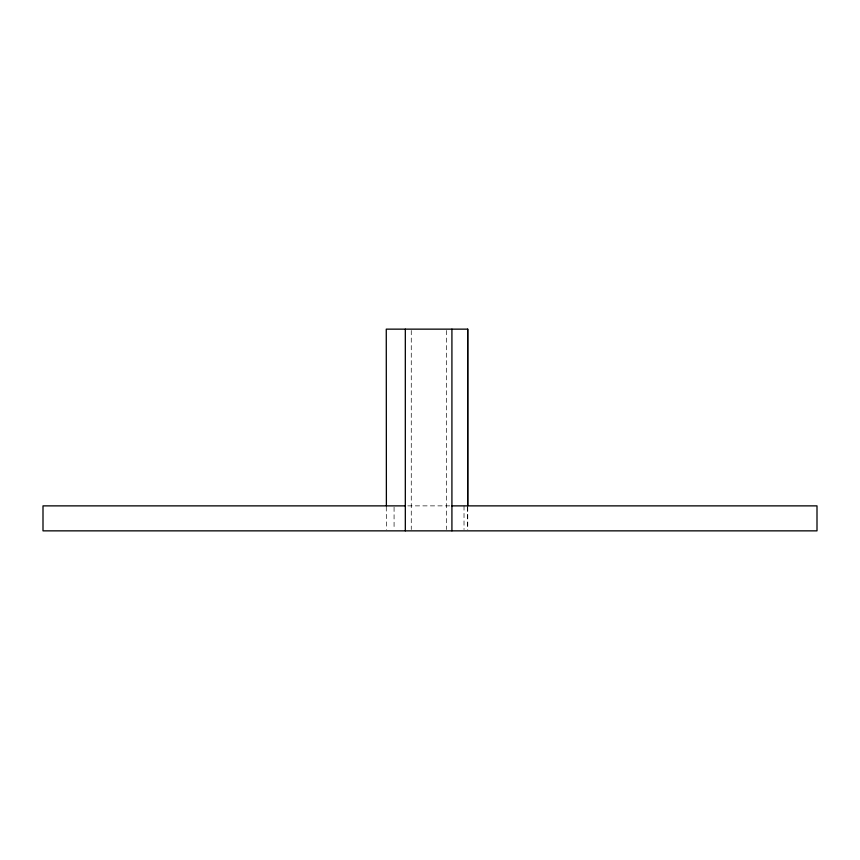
<?xml version="1.0" encoding="UTF-8"?>
<svg xmlns="http://www.w3.org/2000/svg" width="860" height="860" viewBox="0 0 860 860"><rect width="100%" height="100%" fill="white"/><g stroke="black" fill="none" stroke-linecap="round" stroke-linejoin="round"><path stroke-width="0.64" stroke-dasharray="4.3 3.22" d="M407.79 505.873L450.156 505.873M467.754 506.809L467.754 529.513M467.668 507.185L467.668 529.534M464.024 505.873L464.024 529.534M446.534 330.487L446.534 529.534M411.263 330.487L411.263 529.534M394.073 507.185L394.073 529.534M386.269 506.809L386.387 529.534"/><path stroke-width="1.29" d="M405.318 505.873L43 505.873L43 530.856L817 530.856L817 505.873L451.919 505.873M467.754 505.476L467.754 329.144L386.269 329.144L386.387 505.873M467.668 329.144L467.668 505.873M451.919 329.144L451.919 530.856M405.318 329.144L405.318 530.856"/></g></svg>
